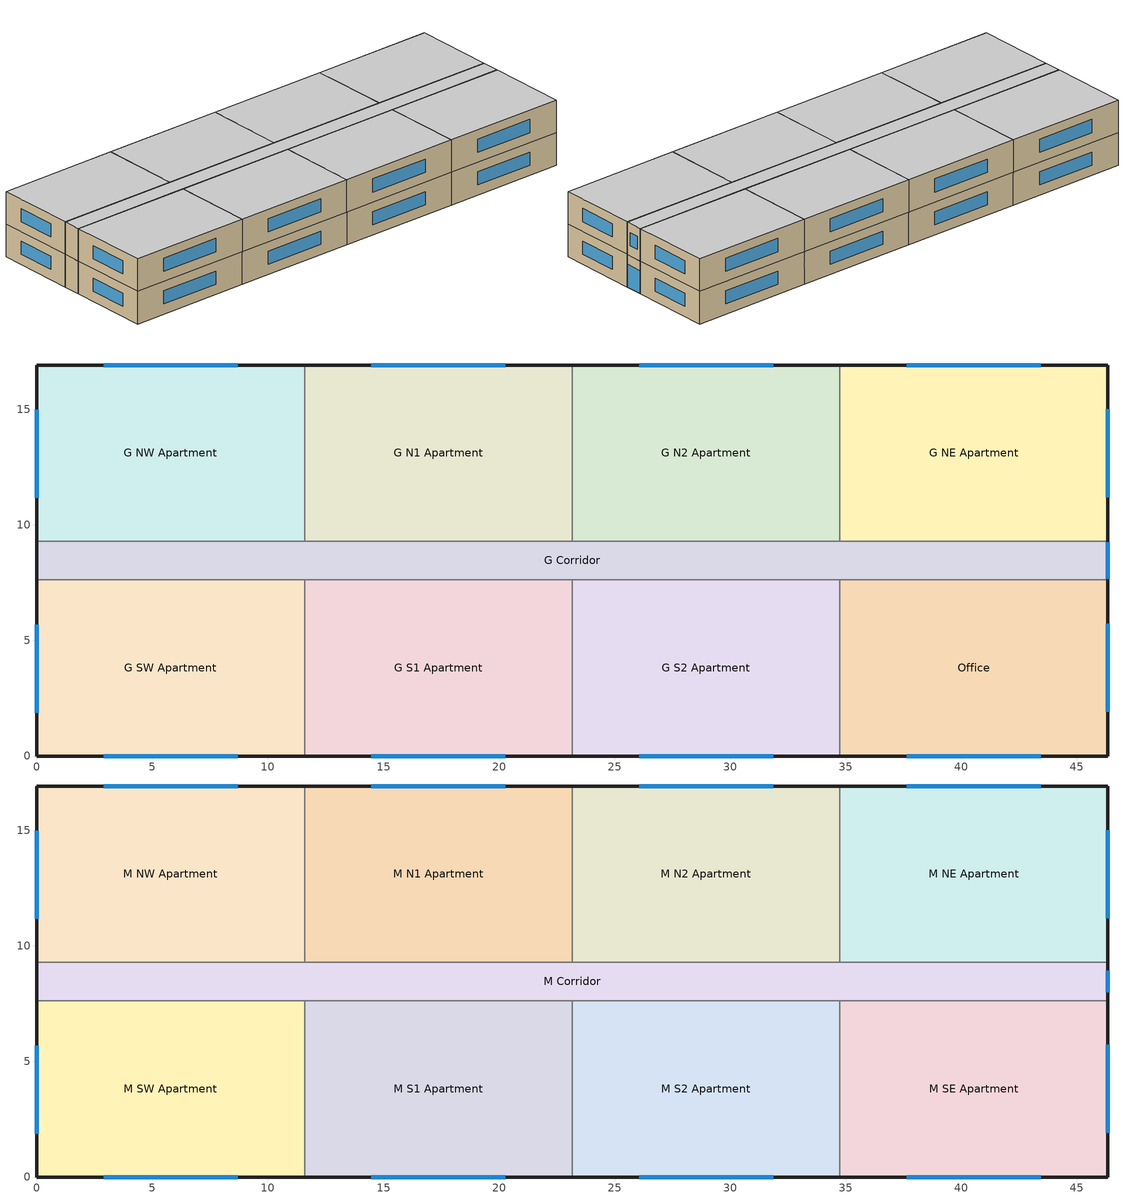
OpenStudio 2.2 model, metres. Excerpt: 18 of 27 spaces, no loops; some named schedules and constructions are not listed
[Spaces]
G S1 Apartment
 floor ground: 23.16,7.62 23.16,0 11.58,0 11.58,7.62 z0
 wall outside: 11.58,0 23.16,0 z0:3.05
 wall to G S2 Apartment: 23.16,0 23.16,7.62 z0:3.05
 wall to G Corridor: 23.16,7.62 11.58,7.62 z0:3.05
 wall to G SW Apartment: 11.58,7.62 11.58,0 z0:3.05
 window: 14.48,0 20.27,0 z0.95:2.17
 ceiling adiabatic (Typical Interior Wall): 23.16,0 23.16,7.62 11.58,7.62 11.58,0 z3.05
G S2 Apartment
 floor ground: 34.75,7.62 34.75,0 23.16,0 23.16,7.62 z0
 wall outside: 23.16,0 34.75,0 z0:3.05
 wall to Office: 34.75,0 34.75,7.62 z0:3.05
 wall to G Corridor: 34.75,7.62 23.16,7.62 z0:3.05
 window: 26.06,0 31.85,0 z0.95:2.17
 ceiling adiabatic (Typical Interior Wall): 34.75,0 34.75,7.62 23.16,7.62 23.16,0 z3.05
G NE Apartment
 floor ground: 46.33,16.92 46.33,9.3 34.75,9.3 34.75,16.92 z0
 wall outside: 46.33,9.3 46.33,16.92 34.75,16.92 z0:3.05
 wall to G Corridor: 34.75,9.3 46.33,9.3 z0:3.05
 wall to G N2 Apartment: 34.75,16.92 34.75,9.3 z0:3.05
 window: 46.33,11.2 46.33,15.01 / 43.43,16.92 37.64,16.92 z0.95:2.17
 ceiling adiabatic (Typical Interior Wall): 46.33,9.3 46.33,16.92 34.75,16.92 34.75,9.3 z3.05
G NW Apartment
 floor ground: 11.58,16.92 11.58,9.3 0,9.3 0,16.92 z0
 wall outside: 11.58,16.92 0,16.92 0,9.3 z0:3.05
 wall to G N1 Apartment: 11.58,9.3 11.58,16.92 z0:3.05
 wall to G Corridor: 0,9.3 11.58,9.3 z0:3.05
 window: 8.69,16.92 2.89,16.92 / 0,14.97 0,11.16 z0.95:2.17
 ceiling adiabatic (Typical Interior Wall): 11.58,9.3 11.58,16.92 0,16.92 0,9.3 z3.05
G N1 Apartment
 floor ground: 23.16,16.92 23.16,9.3 11.58,9.3 11.58,16.92 z0
 wall outside: 23.16,16.92 11.58,16.92 z0:3.05
 wall to G N2 Apartment: 23.16,9.3 23.16,16.92 z0:3.05
 wall to G Corridor: 11.58,9.3 23.16,9.3 z0:3.05
 window: 20.27,16.92 14.48,16.92 z0.95:2.17
 ceiling adiabatic (Typical Interior Wall): 23.16,9.3 23.16,16.92 11.58,16.92 11.58,9.3 z3.05
Office
 floor ground: 46.33,7.62 46.33,0 34.75,0 34.75,7.62 z0
 wall outside: 34.75,0 46.33,0 46.33,7.62 z0:3.05
 wall to G Corridor: 46.33,7.62 34.75,7.62 z0:3.05
 window: 46.33,1.9 46.33,5.71 / 37.64,0 43.43,0 z0.95:2.17
 ceiling adiabatic (Typical Interior Wall): 46.33,0 46.33,7.62 34.75,7.62 34.75,0 z3.05
G Corridor
 floor ground: 46.33,9.3 46.33,7.62 0,7.62 0,9.3 z0
 wall outside: 46.33,7.62 46.33,9.3 / 0,9.3 0,7.62 z0:3.05
 wall to G N2 Apartment: 34.75,9.3 23.16,9.3 z0:3.05
 wall to G SW Apartment: 0,7.62 11.58,7.62 z0:3.05
 window: 46.33,7.67 46.33,9.25 z0.03:2.13
 ceiling adiabatic (Typical Interior Wall): 46.33,7.62 46.33,9.3 0,9.3 0,7.62 z3.05
G SW Apartment
 floor ground: 11.58,7.62 11.58,0 0,0 0,7.62 z0
 wall outside: 0,7.62 0,0 11.58,0 z0:3.05
 window: 0,5.68 0,1.87 / 2.9,0 8.69,0 z0.95:2.17
 ceiling adiabatic (Typical Interior Wall): 11.58,0 11.58,7.62 0,7.62 0,0 z3.05
G N2 Apartment
 floor ground: 34.75,16.92 34.75,9.3 23.16,9.3 23.16,16.92 z0
 wall outside: 34.75,16.92 23.16,16.92 z0:3.05
 window: 31.85,16.92 26.06,16.92 z0.95:2.17
 ceiling adiabatic (Typical Interior Wall): 34.75,9.3 34.75,16.92 23.16,16.92 23.16,9.3 z3.05
M S2 Apartment
 floor adiabatic (Typical Interior Wall): 34.75,7.62 34.75,0 23.16,0 23.16,7.62 z3.05
 wall outside: 23.16,0 34.75,0 z3.05:6.1
 wall to M SE Apartment: 34.75,0 34.75,7.62 z3.05:6.1
 wall to M S1 Apartment: 23.16,7.62 23.16,0 z3.05:6.1
 wall to M Corridor: 34.75,7.62 23.16,7.62 z3.05:6.1
 window: 26.06,0 31.85,0 z4:5.22
 ceiling adiabatic (Typical Interior Wall): 34.75,0 34.75,7.62 23.16,7.62 23.16,0 z6.1
M SE Apartment
 floor adiabatic (Typical Interior Wall): 46.33,7.62 46.33,0 34.75,0 34.75,7.62 z3.05
 wall outside: 34.75,0 46.33,0 46.33,7.62 z3.05:6.1
 wall to M Corridor: 46.33,7.62 34.75,7.62 z3.05:6.1
 window: 37.64,0 43.43,0 / 46.33,1.9 46.33,5.71 z4:5.22
 ceiling adiabatic (Typical Interior Wall): 46.33,0 46.33,7.62 34.75,7.62 34.75,0 z6.1
M Corridor
 floor adiabatic (Typical Interior Wall): 46.33,9.3 46.33,7.62 0,7.62 0,9.3 z3.05
 wall outside: 0,9.3 0,7.62 / 46.33,7.62 46.33,9.3 z3.05:6.1
 wall to M SW Apartment: 0,7.62 11.58,7.62 z3.05:6.1
 wall to M N1 Apartment: 23.16,9.3 11.58,9.3 z3.05:6.1
 wall to M NE Apartment: 46.33,9.3 34.75,9.3 z3.05:6.1
 wall to M N2 Apartment: 34.75,9.3 23.16,9.3 z3.05:6.1
 wall to M S1 Apartment: 11.58,7.62 23.16,7.62 z3.05:6.1
 wall to M NW Apartment: 11.58,9.3 0,9.3 z3.05:6.1
 window: 46.33,8 46.33,8.91 z4:5.22
 ceiling adiabatic (Typical Interior Wall): 46.33,7.62 46.33,9.3 0,9.3 0,7.62 z6.1
M SW Apartment
 floor adiabatic (Typical Interior Wall): 11.58,7.62 11.58,0 0,0 0,7.62 z3.05
 wall outside: 0,7.62 0,0 11.58,0 z3.05:6.1
 wall to M S1 Apartment: 11.58,0 11.58,7.62 z3.05:6.1
 window: 0,5.68 0,1.87 / 2.9,0 8.69,0 z4:5.22
 ceiling adiabatic (Typical Interior Wall): 11.58,0 11.58,7.62 0,7.62 0,0 z6.1
M NE Apartment
 floor adiabatic (Typical Interior Wall): 46.33,16.92 46.33,9.3 34.75,9.3 34.75,16.92 z3.05
 wall outside: 46.33,9.3 46.33,16.92 34.75,16.92 z3.05:6.1
 wall to M N2 Apartment: 34.75,16.92 34.75,9.3 z3.05:6.1
 window: 46.33,11.2 46.33,15.01 / 43.43,16.92 37.64,16.92 z4:5.22
 ceiling adiabatic (Typical Interior Wall): 46.33,9.3 46.33,16.92 34.75,16.92 34.75,9.3 z6.1
M N2 Apartment
 floor adiabatic (Typical Interior Wall): 34.75,16.92 34.75,9.3 23.16,9.3 23.16,16.92 z3.05
 wall outside: 34.75,16.92 23.16,16.92 z3.05:6.1
 wall to M N1 Apartment: 23.16,16.92 23.16,9.3 z3.05:6.1
 window: 31.85,16.92 26.06,16.92 z4:5.22
 ceiling adiabatic (Typical Interior Wall): 34.75,9.3 34.75,16.92 23.16,16.92 23.16,9.3 z6.1
M N1 Apartment
 floor adiabatic (Typical Interior Wall): 23.16,16.92 23.16,9.3 11.58,9.3 11.58,16.92 z3.05
 wall outside: 23.16,16.92 11.58,16.92 z3.05:6.1
 wall to M NW Apartment: 11.58,16.92 11.58,9.3 z3.05:6.1
 window: 20.27,16.92 14.48,16.92 z4:5.22
 ceiling adiabatic (Typical Interior Wall): 23.16,9.3 23.16,16.92 11.58,16.92 11.58,9.3 z6.1
M S1 Apartment
 floor adiabatic (Typical Interior Wall): 23.16,7.62 23.16,0 11.58,0 11.58,7.62 z3.05
 wall outside: 11.58,0 23.16,0 z3.05:6.1
 window: 14.48,0 20.27,0 z4:5.22
 ceiling adiabatic (Typical Interior Wall): 23.16,0 23.16,7.62 11.58,7.62 11.58,0 z6.1
M NW Apartment
 floor adiabatic (Typical Interior Wall): 11.58,16.92 11.58,9.3 0,9.3 0,16.92 z3.05
 wall outside: 11.58,16.92 0,16.92 0,9.3 z3.05:6.1
 window: 0,14.97 0,11.16 / 8.69,16.92 2.89,16.92 z4:5.22
 ceiling adiabatic (Typical Interior Wall): 11.58,9.3 11.58,16.92 0,16.92 0,9.3 z6.1
[Site]
Mont Joli_PQ_CAN: Latitude {deg}=48.6; Longitude {deg}=-68.22; Time Zone {hr}=-5; Elevation {m}=52; Terrain=City
[Building]
NECB 2011-MidriseApartment-NECB HDD Method-CAN_PQ_Mont.Joli.717180_CWEC.epw created: 2017-07-10 18:23:52 +0000: North Axis {deg}=0; Default Construction Set=NECB 2011 - MidApt - NECB HDD Method at climate 7a; Standards Number of Stories=4; Standards Number of Above Ground Stories=4; Standards Building Type=MidriseApartment
[Site:GroundTemperature:BuildingSurface]
19.527, 19.502, 19.536, 19.598, 20.002, 21.64, 22.225, 22.375, 21.449, 20.121, 19.802, 19.633
[Site:WaterMainsTemperature]
Calculation Method=Correlation; Annual Average Outdoor Air Temperature {C}=2.99167; Maximum Difference In Monthly Average Outdoor Air Temperatures {deltaC}=30.8
[SizingPeriod:DesignDay] Barometric Pressure {Pa}=100702; Sky Clearness=0; Rain Indicator=0; Snow Indicator=0; Day of Month=21; Daylight Saving Time Indicator=0; Humidity Indicating Type=Wetbulb; Dry-Bulb Temperature Range Modifier Type=DefaultMultipliers
Name | Maximum Dry-Bulb Temperature {C} | Daily Dry-Bulb Temperature Range {deltaC} | Humidity Indicating Conditions at Maximum Dry-Bulb | Wind Speed {m/s} | Wind Direction {deg} | Month | Day Type | Solar Model Indicator | ASHRAE Taub | ASHRAE Taud
Mont Joli Ann Htg 99.6% Condns DB | -23.9 | 0 | -23.9 | 5.9 | 290 | 1 | WinterDesignDay | ASHRAEClearSky
Mont Joli Ann Clg .4% Condns WB=>MDB | 25.2 | 9 | 20.7 | 5.4 | 250 | 7 | SummerDesignDay | ASHRAETau | 0.418 | 2.146
Mont Joli Ann Clg .4% Condns DB=>MWB | 26.7 | 9 | 19.8 | 5.4 | 250 | 7 | SummerDesignDay | ASHRAETau | 0.418 | 2.146
[Material:NoMass]
CP02 CARPET PAD: Roughness=VeryRough; Thermal Resistance {m2-K/W}=0.21648; Thermal Absorptance=0.9; Solar Absorptance=0.7; Visible Absorptance=0.8
[Material]
Name | Roughness | Thickness {m} | Conductivity {W/m-K} | Density {kg/m3} | Specific Heat {J/kg-K} | Thermal Absorptance | Solar Absorptance | Visible Absorptance
100mm Normalweight concrete floor | MediumSmooth | 0.1016 | 2.31 | 2322 | 832
G01 13mm gypsum board | Smooth | 0.0127 | 0.16 | 800 | 1090 | 0.9 | 0.7 | 0.5
G05 25mm wood | MediumSmooth | 0.0254 | 0.15 | 608 | 1630 | 0.9 | 0.5 | 0.5
[Construction]
Typical Interior Floor: 100mm Normalweight concrete floor, CP02 CARPET PAD
Typical Interior Wall: G01 13mm gypsum board, G01 13mm gypsum board
Typical Interior Ceiling: CP02 CARPET PAD, 100mm Normalweight concrete floor
Typical Interior Window: Clear 3mm
Typical Interior Door; Typical Interior Partition: G05 25mm wood
Customized Fenestration: cond=0.220 tvis=0.220 tsol=0.232: Customized Fenestration:: cond=0.220 tvis=0.220 tsol=0.232
Customized Fenestration: cond=0.220 tvis=0.441 tsol=0.279: Customized Fenestration:: cond=0.220 tvis=0.441 tsol=0.279
Customized Fenestration: cond=0.220 tvis=0.294 tsol=0.332: Customized Fenestration:: cond=0.220 tvis=0.294 tsol=0.332
Customized Fenestration: cond=0.220 tvis=0.898 tsol=0.837: Customized Fenestration:: cond=0.220 tvis=0.898 tsol=0.837
[DefaultConstructionSet]
NECB 2011 - MidApt - NECB HDD Method at climate 7a: Default Exterior Surface Constructions=NECB 2011 - MidApt - NECB HDD Method at climate 7a; Default Interior Surface Constructions=Default Surface Constructions 2; Default Ground Contact Surface Constructions=NECB 2011 - MidApt - NECB HDD Method at climate 7a 1; Default Exterior SubSurface Constructions=NECB 2011 - MidApt - NECB HDD Method at climate 7a; Default Interior SubSurface Constructions=Default Sub Surface Constructions 2; Interior Partition Construction=Typical Interior Partition
[DefaultSurfaceConstructions]
Name | Floor Construction | Wall Construction | Roof Ceiling Construction
Default Surface Constructions 2 | Typical Interior Floor | Typical Interior Wall | Typical Interior Ceiling
NECB 2011 - MidApt - NECB HDD Method at climate 7a | Customized opaque construction {ffdc8ae8-462a-4d87-913b-69f23c8f1457} to conductance of 0.162 | Customized opaque construction {e4aa0d98-1b4b-4de9-a7ec-f6cca8a013a2} to conductance of 0.21 | Customized opaque construction {3fafa535-34fe-4367-a0eb-aa31097f97b6} to conductance of 0.162
NECB 2011 - MidApt - NECB HDD Method at climate 7a 1 | Customized opaque construction {36b16e42-f528-4d3a-ab77-9d8e1b465cca} to conductance of 0.757 | Customized opaque construction {36b16e42-f528-4d3a-ab77-9d8e1b465cca} to conductance of 0.284 | Customized opaque construction {36b16e42-f528-4d3a-ab77-9d8e1b465cca} to conductance of 0.284
[DefaultSubSurfaceConstructions]
Name | Fixed Window Construction | Operable Window Construction | Door Construction | Glass Door Construction | Overhead Door Construction | Skylight Construction | Tubular Daylight Dome Construction | Tubular Daylight Diffuser Construction
Default Sub Surface Constructions 2 | Typical Interior Window | Typical Interior Window | Typical Interior Door
NECB 2011 - MidApt - NECB HDD Method at climate 7a | Customized Fenestration: cond=0.220 tvis=0.220 tsol=0.232 | Customized Fenestration: cond=0.220 tvis=0.220 tsol=0.232 | Customized opaque construction {5c674487-58eb-42f9-a2db-c9a3c961317b} to conductance of 2.2 | Customized Fenestration: cond=0.220 tvis=0.441 tsol=0.279 | Customized opaque construction {e24c67a4-b46b-43dd-b26a-e38ffb8e38d5} to conductance of 2.2 | Customized Fenestration: cond=0.220 tvis=0.294 tsol=0.332 | Customized Fenestration: cond=0.220 tvis=0.898 tsol=0.837 | Customized Fenestration: cond=0.220 tvis=0.898 tsol=0.837
[WindowMaterial:Glazing]
Clear 3mm: Optical Data Type=SpectralAverage; Thickness {m}=0.003; Solar Transmittance at Normal Incidence=0.837; Front Side Solar Reflectance at Normal Incidence=0.075; Back Side Solar Reflectance at Normal Incidence=0.075; Visible Transmittance at Normal Incidence=0.898; Front Side Visible Reflectance at Normal Incidence=0.081; Back Side Visible Reflectance at Normal Incidence=0.081; Infrared Transmittance at Normal Incidence=0; Front Side Infrared Hemispherical Emissivity=0.84; Back Side Infrared Hemispherical Emissivity=0.84; Conductivity {W/m-K}=0.9; Dirt Correction Factor for Solar and Visible Transmittance=1; Solar Diffusing=No
[WindowMaterial:SimpleGlazingSystem] U-Factor {W/m2-K}=2.2; Solar Heat Gain Coefficient=0.6; Visible Transmittance=0.21
Customized Fenestration:: cond=0.220 tvis=0.220 tsol=0.232; Customized Fenestration:: cond=0.220 tvis=0.441 tsol=0.279; Customized Fenestration:: cond=0.220 tvis=0.294 tsol=0.332; Customized Fenestration:: cond=0.220 tvis=0.898 tsol=0.837
[Space]
Name | Space Type | Building Story | Thermal Zone
G Corridor | Space Function Corr. < 2.4m wide-sch-G | Building Story 1 | Sp-G Corridor Sys-1 Flr-3 Sch-G HPlcmt-east ZN
M S2 Apartment | Space Function Dwelling Unit(s) | Building Story 2 | Sp-M S2 Apartment Sys-1 Flr-1 Sch-G HPlcmt-south ZN
M SE Apartment | Space Function Dwelling Unit(s) | Building Story 2 | Sp-M SE Apartment Sys-1 Flr-1 Sch-G HPlcmt-south ZN
M SW Apartment | Space Function Dwelling Unit(s) | Building Story 2 | Sp-M SW Apartment Sys-1 Flr-1 Sch-G HPlcmt-south ZN
M Corridor | Space Function Corr. < 2.4m wide-sch-G | Building Story 2 | Sp-M Corridor Sys-1 Flr-1 Sch-G HPlcmt-east ZN
G S1 Apartment | Space Function Dwelling Unit(s) | Building Story 1 | Sp-G S1 Apartment Sys-1 Flr-3 Sch-G HPlcmt-south ZN
G S2 Apartment | Space Function Dwelling Unit(s) | Building Story 1 | Sp-G S2 Apartment Sys-1 Flr-3 Sch-G HPlcmt-south ZN
M NE Apartment | Space Function Dwelling Unit(s) | Building Story 2 | Sp-M NE Apartment Sys-1 Flr-1 Sch-G HPlcmt-north ZN
G NW Apartment | Space Function Dwelling Unit(s) | Building Story 1 | Sp-G NW Apartment Sys-1 Flr-3 Sch-G HPlcmt-north ZN
M N1 Apartment | Space Function Dwelling Unit(s) | Building Story 2 | Sp-M N1 Apartment Sys-1 Flr-1 Sch-G HPlcmt-north ZN
Office | Space Function Conf./meet./multi-purpose | Building Story 1 | Sp-Office Sys-3 Flr-3 Sch-C HPlcmt-south ZN
G NE Apartment | Space Function Dwelling Unit(s) | Building Story 1 | Sp-G NE Apartment Sys-1 Flr-3 Sch-G HPlcmt-north ZN
G SW Apartment | Space Function Dwelling Unit(s) | Building Story 1 | Sp-G SW Apartment Sys-1 Flr-3 Sch-G HPlcmt-south ZN
M N2 Apartment | Space Function Dwelling Unit(s) | Building Story 2 | Sp-M N2 Apartment Sys-1 Flr-1 Sch-G HPlcmt-north ZN
G N1 Apartment | Space Function Dwelling Unit(s) | Building Story 1 | Sp-G N1 Apartment Sys-1 Flr-3 Sch-G HPlcmt-north ZN
G N2 Apartment | Space Function Dwelling Unit(s) | Building Story 1 | Sp-G N2 Apartment Sys-1 Flr-3 Sch-G HPlcmt-north ZN
M S1 Apartment | Space Function Dwelling Unit(s) | Building Story 2 | Sp-M S1 Apartment Sys-1 Flr-1 Sch-G HPlcmt-south ZN
M NW Apartment | Space Function Dwelling Unit(s) | Building Story 2 | Sp-M NW Apartment Sys-1 Flr-1 Sch-G HPlcmt-north ZN
[BuildingStory]
Name | Nominal Z Coordinate {m}
Building Story 1 | 0
Building Story 2 | 3.04785
[SpaceType] Standards Building Type=Space Function
Name | Default Schedule Set | Design Specification Outdoor Air Object | Standards Space Type
Space Function Corr. < 2.4m wide-sch-G | Space Function Corr. < 2.4m wide-sch-G Schedule Set | Space Function Corr. < 2.4m wide-sch-G Ventilation | Corr. < 2.4m wide-sch-G
Space Function Dwelling Unit(s) | Space Function Dwelling Unit(s) Schedule Set | Space Function Dwelling Unit(s) Ventilation | Dwelling Unit(s)
Space Function Conf./meet./multi-purpose | Space Function Conf./meet./multi-purpose Schedule Set | Space Function Conf./meet./multi-purpose Ventilation | Conf./meet./multi-purpose
[People] Work Efficiency Schedule=Work Efficiency Schedule; Clothing Insulation Schedule=Clothing Schedule; Air Velocity Schedule=Air Velocity Schedule
Name | People Definition | Space or SpaceType
Space Function Corr. < 2.4m wide-sch-G People | Space Function Corr. < 2.4m wide-sch-G People Definition | Space Function Corr. < 2.4m wide-sch-G
Space Function Dwelling Unit(s) People | Space Function Dwelling Unit(s) People Definition | Space Function Dwelling Unit(s)
[Lights]
Space Function Corr. < 2.4m wide-sch-G Lights: Lights Definition=Space Function Corr. < 2.4m wide-sch-G Lights Definition; Space or SpaceType=Space Function Corr. < 2.4m wide-sch-G
[DesignSpecification:OutdoorAir] Outdoor Air Method=Sum
Name | Outdoor Air Flow per Floor Area {m3/s-m2}
Space Function Corr. < 2.4m wide-sch-G Ventilation | 0.0003048
Space Function Dwelling Unit(s) Ventilation | 0.00034544
[DefaultScheduleSet] Number of People Schedule=NECB-G-Occupancy; People Activity Level Schedule=NECB-Activity; Lighting Schedule=NECB-G-Lighting; Electric Equipment Schedule=NECB-G-Electric-Equipment; Infiltration Schedule=Always On
Space Function Corr. < 2.4m wide-sch-G Schedule Set; Space Function Dwelling Unit(s) Schedule Set
[ThermostatSetpoint:DualSetpoint]
Name | Heating Setpoint Temperature Schedule | Cooling Setpoint Temperature Schedule
Space Function Dwelling Unit(s) Thermostat 24; Space Function Dwelling Unit(s) Thermostat 25; Space Function Dwelling Unit(s) Thermostat 26; Space Function Dwelling Unit(s) Thermostat 27; Space Function Corr. < 2.4m wide-sch-G Thermostat 4; Space Function Dwelling Unit(s) Thermostat 28; Space Function Dwelling Unit(s) Thermostat 29; Space Function Dwelling Unit(s) Thermostat 30; Space Function Dwelling Unit(s) Thermostat 31; Space Function Dwelling Unit(s) Thermostat 40; Space Function Dwelling Unit(s) Thermostat 41; Space Function Dwelling Unit(s) Thermostat 42; Space Function Dwelling Unit(s) Thermostat 43; Space Function Corr. < 2.4m wide-sch-G Thermostat 6; Space Function Dwelling Unit(s) Thermostat 44; Space Function Dwelling Unit(s) Thermostat 45; Space Function Dwelling Unit(s) Thermostat 46 | NECB-G-Thermostat Setpoint-Heating | NECB-G-Thermostat Setpoint-Cooling
Space Function Conf./meet./multi-purpose Thermostat 2 | NECB-C-Thermostat Setpoint-Heating | NECB-C-Thermostat Setpoint-Cooling
[SpaceInfiltration:DesignFlowRate] Schedule=Always On Discrete; Design Flow Rate Calculation Method=Flow/ExteriorArea; Flow per Exterior Surface Area {m3/s-m2}=0.00025; Constant Term Coefficient=0; Temperature Term Coefficient=0; Velocity Term Coefficient=0.224; Velocity Squared Term Coefficient=0
Name | Space or SpaceType
G Corridor Infiltration | G Corridor
G N1 Apartment Infiltration | G N1 Apartment
G N2 Apartment Infiltration | G N2 Apartment
G NE Apartment Infiltration | G NE Apartment
G NW Apartment Infiltration | G NW Apartment
G S1 Apartment Infiltration | G S1 Apartment
G S2 Apartment Infiltration | G S2 Apartment
G SW Apartment Infiltration | G SW Apartment
M Corridor Infiltration | M Corridor
M N1 Apartment Infiltration | M N1 Apartment
M N2 Apartment Infiltration | M N2 Apartment
M NE Apartment Infiltration | M NE Apartment
M NW Apartment Infiltration | M NW Apartment
M S1 Apartment Infiltration | M S1 Apartment
M S2 Apartment Infiltration | M S2 Apartment
M SE Apartment Infiltration | M SE Apartment
M SW Apartment Infiltration | M SW Apartment
Office Infiltration | Office
[ThermalZone] Use Ideal Air Loads=No
Name | Multiplier | Thermostat
Sp-M NE Apartment Sys-1 Flr-1 Sch-G HPlcmt-north ZN | 2 | Space Function Dwelling Unit(s) Thermostat 24
Sp-M N2 Apartment Sys-1 Flr-1 Sch-G HPlcmt-north ZN | 2 | Space Function Dwelling Unit(s) Thermostat 25
Sp-M N1 Apartment Sys-1 Flr-1 Sch-G HPlcmt-north ZN | 2 | Space Function Dwelling Unit(s) Thermostat 26
Sp-M NW Apartment Sys-1 Flr-1 Sch-G HPlcmt-north ZN | 2 | Space Function Dwelling Unit(s) Thermostat 27
Sp-M Corridor Sys-1 Flr-1 Sch-G HPlcmt-east ZN | 2 | Space Function Corr. < 2.4m wide-sch-G Thermostat 4
Sp-M S1 Apartment Sys-1 Flr-1 Sch-G HPlcmt-south ZN | 2 | Space Function Dwelling Unit(s) Thermostat 28
Sp-M SE Apartment Sys-1 Flr-1 Sch-G HPlcmt-south ZN | 2 | Space Function Dwelling Unit(s) Thermostat 29
Sp-M S2 Apartment Sys-1 Flr-1 Sch-G HPlcmt-south ZN | 2 | Space Function Dwelling Unit(s) Thermostat 30
Sp-M SW Apartment Sys-1 Flr-1 Sch-G HPlcmt-south ZN | 2 | Space Function Dwelling Unit(s) Thermostat 31
Sp-G NW Apartment Sys-1 Flr-3 Sch-G HPlcmt-north ZN |  | Space Function Dwelling Unit(s) Thermostat 40
Sp-G N2 Apartment Sys-1 Flr-3 Sch-G HPlcmt-north ZN |  | Space Function Dwelling Unit(s) Thermostat 41
Sp-G N1 Apartment Sys-1 Flr-3 Sch-G HPlcmt-north ZN |  | Space Function Dwelling Unit(s) Thermostat 42
Sp-G NE Apartment Sys-1 Flr-3 Sch-G HPlcmt-north ZN |  | Space Function Dwelling Unit(s) Thermostat 43
Sp-G Corridor Sys-1 Flr-3 Sch-G HPlcmt-east ZN |  | Space Function Corr. < 2.4m wide-sch-G Thermostat 6
Sp-G S1 Apartment Sys-1 Flr-3 Sch-G HPlcmt-south ZN |  | Space Function Dwelling Unit(s) Thermostat 44
Sp-G S2 Apartment Sys-1 Flr-3 Sch-G HPlcmt-south ZN |  | Space Function Dwelling Unit(s) Thermostat 45
Sp-G SW Apartment Sys-1 Flr-3 Sch-G HPlcmt-south ZN |  | Space Function Dwelling Unit(s) Thermostat 46
Sp-Office Sys-3 Flr-3 Sch-C HPlcmt-south ZN |  | Space Function Conf./meet./multi-purpose Thermostat 2
